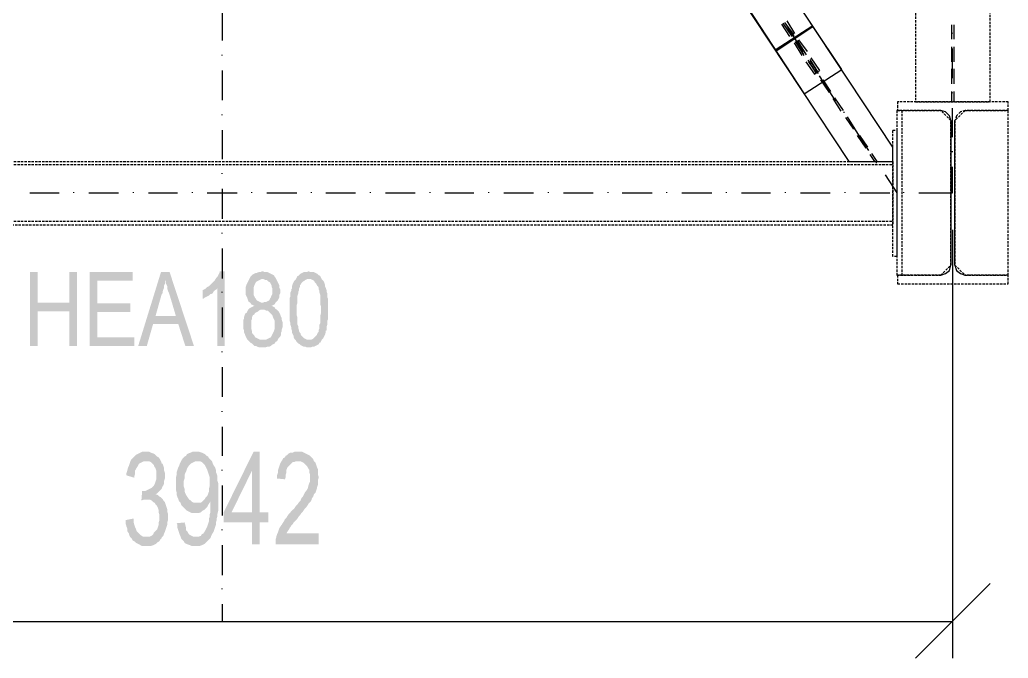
# Model space of a CAD drawing. Header units: metres. Extents: x 11 to 152679, y -40 to 137873.
# Drawn here: x 69976 to 72643, y 34102 to 35824 of the extents above; entities that cross this region are included whole.
import ezdxf

# ---------------------------------------------------------------- set-up
doc = ezdxf.new("R2010")
doc.units = ezdxf.units.M
doc.linetypes.add('HIDDEN', pattern=[9.525, 6.35, -3.175])
for name, color, linetype in [('CA3', 6, 'Continuous'), ('LAYER_1', 160, 'Continuous'), ('TR', 4, 'HIDDEN')]:
    doc.layers.add(name, color=color, linetype=linetype)

msp = doc.modelspace()

# ---------------------------------------------------------------- hatches: boundary and pattern name
at = {"layer": 'LAYER_1'}
for points in [[(70025.1077, 35143.0477), (70003.9204, 35143.0477), (70003.9204, 34944.0762), (70025.1077, 34944.0762), (70025.1077, 35037.2144), (70109.7537, 35037.2144), (70025.1077, 35060.5032)], [(70130.9411, 35143.0477), (70109.7537, 35143.0477), (70109.7537, 35060.5032), (70025.1077, 35060.5032), (70109.7537, 35037.2144), (70109.7537, 34944.0762), (70130.9411, 34944.0762)], [(70281.2161, 35143.0477), (70164.8064, 35143.0477), (70164.8064, 34944.0762), (70285.4536, 34944.0762), (70285.4536, 34967.3651), (70185.9592, 34967.3651), (70185.9592, 35035.0956), (70274.8772, 35035.0956), (70274.8772, 35058.3845), (70185.9592, 35058.3845), (70185.9592, 35119.7588), (70281.2161, 35119.7588)], [(70380.7105, 35143.0477), (70357.4216, 35143.0477), (70296.03, 34944.0762), (70319.3189, 34944.0762), (70336.2688, 35003.3491), (70403.9993, 35003.3491), (70342.6077, 35024.5192), (70359.5232, 35083.7748), (70361.6591, 35085.8936), (70361.6591, 35090.131), (70363.7606, 35096.4872), (70365.8966, 35100.7075), (70365.8966, 35107.0637), (70367.9981, 35111.3011), (70367.9981, 35117.6401), (70370.0996, 35121.8776)], [(70380.7105, 35143.0477), (70370.0996, 35121.8776), (70370.0996, 35113.4199), (70374.3371, 35104.9449), (70374.3371, 35098.606), (70376.473, 35092.2498), (70378.5401, 35088.0123), (70380.7105, 35081.6733), (70397.6259, 35024.5192), (70342.6077, 35024.5192), (70403.9993, 35003.3491), (70423.0163, 34944.0762), (70446.3051, 34944.0762)], [(70528.8496, 35145.1664), (70516.1716, 35145.1664), (70516.1716, 35143.0477), (70514.0357, 35138.8102), (70511.9342, 35134.59), (70509.8327, 35130.3525), (70505.5952, 35126.1151), (70503.4592, 35121.8776), (70499.2218, 35117.6401), (70497.1203, 35115.5386), (70492.8828, 35111.3011), (70490.7813, 35109.1824), (70486.5438, 35104.9449), (70482.3064, 35102.8262), (70509.8327, 35100.7075), (70509.8327, 34944.0762), (70528.8496, 34944.0762)], [(70632.5814, 35145.1664), (70630.4799, 35145.1664), (70626.2424, 35143.0477), (70622.005, 35143.0477), (70615.666, 35140.929), (70613.53, 35140.929), (70605.0551, 35136.6915), (70600.8521, 35132.4713), (70598.7161, 35130.3525), (70596.6146, 35126.1151), (70594.4787, 35121.8776), (70590.2067, 35113.4199), (70588.1397, 35109.1824), (70586.0037, 35102.8262), (70586.0037, 35081.6733), (70590.2067, 35073.1984), (70592.3772, 35066.8422), (70594.4787, 35062.6219), (70598.7161, 35060.5032), (70600.8521, 35056.2657), (70609.2926, 35052.0283), (70596.6146, 35045.6893), (70592.3772, 35041.4518), (70590.2067, 35037.2144), (70588.1397, 35032.9769), (70586.0037, 35032.9769), (70583.9022, 35028.7567), (70581.7663, 35022.4005), (70581.7663, 35018.163), (70579.6648, 35013.9255), (70579.6648, 34990.6539), (70581.7663, 34984.2977), (70581.7663, 34980.0602), (70583.9022, 34975.84), (70586.0037, 34969.4838), (70590.2067, 34961.0088), (70594.4787, 34956.7886), (70632.5814, 34961.0088), (70624.1065, 34961.0088), (70619.869, 34963.1276), (70615.666, 34965.2463), (70611.4285, 34967.3651), (70609.2926, 34971.6025), (70605.0551, 34975.84), (70602.9536, 34980.0602), (70602.9536, 34984.2977), (70600.8521, 34990.6539), (70600.8521, 35011.8068), (70602.9536, 35016.0442), (70602.9536, 35020.2817), (70605.0551, 35026.6379), (70609.2926, 35028.7567), (70611.4285, 35032.9769), (70619.869, 35037.2144), (70622.005, 35039.3331), (70626.2424, 35041.4518), (70670.6842, 35041.4518), (70666.4467, 35043.5706), (70664.3452, 35047.7908), (70655.8703, 35052.0283), (70664.3452, 35056.2657), (70666.4467, 35060.5032), (70628.344, 35060.5032), (70615.666, 35066.8422), (70613.53, 35071.0796), (70611.4285, 35073.1984), (70609.2926, 35077.4359), (70607.1911, 35081.6733), (70607.1911, 35100.7075), (70609.2926, 35107.0637), (70611.4285, 35111.3011), (70613.53, 35115.5386), (70615.666, 35117.6401), (70628.344, 35123.9963), (70668.5827, 35123.9963), (70666.4467, 35128.2338), (70664.3452, 35130.3525), (70662.2092, 35134.59), (70657.9718, 35136.6915), (70645.2938, 35143.0477), (70636.8189, 35143.0477)], [(70755.3646, 35145.1664), (70751.1272, 35143.0477), (70742.6522, 35143.0477), (70734.1773, 35138.8102), (70729.9398, 35134.59), (70727.8383, 35132.4713), (70725.7024, 35132.4713), (70723.6008, 35128.2338), (70721.4993, 35123.9963), (70761.7036, 35123.9963), (70770.1785, 35119.7588), (70772.28, 35115.5386), (70776.5175, 35111.3011), (70778.619, 35107.0637), (70780.755, 35104.9449), (70782.8565, 35100.7075), (70782.8565, 35096.4872), (70784.9924, 35092.2498), (70784.9924, 35088.0123), (70787.094, 35081.6733), (70787.094, 35056.2657), (70789.2299, 35049.9095), (70789.2299, 35032.9769), (70787.094, 35024.5192), (70787.094, 35005.4678), (70784.9924, 35001.2303), (70784.9924, 34990.6539), (70782.8565, 34986.4164), (70782.8565, 34982.179), (70780.755, 34980.0602), (70778.619, 34975.84), (70778.619, 34973.7213), (70774.416, 34969.4838), (70772.28, 34967.3651), (70768.0426, 34963.1276), (70763.8051, 34961.0088), (70755.3646, 34961.0088), (70721.4993, 34958.8901), (70723.6008, 34954.6699), (70727.8383, 34950.4324), (70732.0758, 34948.3137), (70734.1773, 34946.1949), (70738.4148, 34944.0762), (70742.6522, 34941.9575), (70746.8897, 34941.9575), (70751.1272, 34939.856), (70761.7036, 34939.856), (70765.9411, 34941.9575), (70770.1785, 34941.9575), (70774.416, 34944.0762), (70778.619, 34946.1949), (70782.8565, 34948.3137), (70784.9924, 34952.5511), (70787.094, 34952.5511), (70789.2299, 34956.7886), (70791.3314, 34961.0088), (70795.5689, 34965.2463), (70797.6704, 34969.4838), (70799.8064, 34973.7213), (70801.8734, 34980.0602), (70801.8734, 34984.2977), (70804.0438, 34986.4164), (70804.0438, 34994.8741), (70806.1453, 35001.2303), (70806.1453, 35011.8068), (70808.2813, 35016.0442), (70808.2813, 35071.0796), (70806.1453, 35075.3171), (70806.1453, 35085.8936), (70804.0438, 35090.131), (70804.0438, 35094.3685), (70801.8734, 35100.7075), (70799.8064, 35104.9449), (70799.8064, 35109.1824), (70797.6704, 35115.5386), (70795.5689, 35119.7588), (70791.3314, 35123.9963), (70789.2299, 35128.2338), (70787.094, 35132.4713), (70782.8565, 35134.59), (70778.619, 35138.8102), (70770.1785, 35143.0477), (70761.7036, 35143.0477)], [(70482.3064, 35102.8262), (70478.0689, 35098.606), (70469.594, 35094.3685), (70469.594, 35071.0796), (70471.7299, 35071.0796), (70473.8314, 35073.1984), (70486.5438, 35079.5546), (70490.7813, 35083.7748), (70492.8828, 35083.7748), (70497.1203, 35085.8936), (70499.2218, 35090.131), (70503.4592, 35094.3685), (70507.6967, 35096.4872), (70509.8327, 35100.7075)], [(70668.5827, 35123.9963), (70632.5814, 35123.9963), (70634.6829, 35123.9963), (70638.9204, 35121.8776), (70643.1234, 35121.8776), (70647.3953, 35117.6401), (70651.6328, 35115.5386), (70653.7688, 35111.3011), (70655.8703, 35107.0637), (70655.8703, 35102.8262), (70657.9718, 35098.606), (70657.9718, 35083.7748), (70655.8703, 35079.5546), (70653.7688, 35075.3171), (70651.6328, 35071.0796), (70649.5313, 35066.8422), (70641.0564, 35062.6219), (70636.8189, 35062.6219), (70632.5814, 35060.5032), (70666.4467, 35060.5032), (70670.6842, 35064.7234), (70672.7857, 35066.8422), (70674.9216, 35071.0796), (70677.0232, 35075.3171), (70677.0232, 35081.6733), (70679.1591, 35085.8936), (70679.1591, 35096.4872), (70677.0232, 35100.7075), (70677.0232, 35107.0637), (70674.9216, 35111.3011), (70672.7857, 35115.5386), (70670.6842, 35119.7588)], [(70721.4993, 35123.9963), (70717.2619, 35119.7588), (70715.1259, 35115.5386), (70713.0244, 35111.3011), (70710.8884, 35104.9449), (70710.8884, 35098.606), (70708.7869, 35096.4872), (70708.7869, 35092.2498), (70706.6854, 35088.0123), (70706.6854, 35077.4359), (70704.5495, 35073.1984), (70704.5495, 35011.8068), (70706.6854, 35005.4678), (70706.6854, 35001.2303), (70708.7869, 34994.8741), (70708.7869, 34990.6539), (70710.8884, 34984.2977), (70710.8884, 34980.0602), (70713.0244, 34975.84), (70715.1259, 34971.6025), (70715.1259, 34967.3651), (70717.2619, 34963.1276), (70719.3634, 34961.0088), (70721.4993, 34958.8901), (70755.3646, 34961.0088), (70751.1272, 34961.0088), (70746.8897, 34963.1276), (70742.6522, 34965.2463), (70740.5163, 34967.3651), (70736.3132, 34971.6025), (70734.1773, 34975.84), (70734.1773, 34977.9415), (70732.0758, 34980.0602), (70729.9398, 34984.2977), (70729.9398, 34986.4164), (70727.8383, 34992.7726), (70727.8383, 34996.9929), (70725.7024, 35001.2303), (70725.7024, 35020.2817), (70723.6008, 35026.6379), (70723.6008, 35054.147), (70725.7024, 35060.5032), (70725.7024, 35079.5546), (70727.8383, 35085.8936), (70727.8383, 35090.131), (70729.9398, 35094.3685), (70729.9398, 35098.606), (70732.0758, 35102.8262), (70732.0758, 35107.0637), (70734.1773, 35109.1824), (70736.3132, 35113.4199), (70740.5163, 35117.6401), (70744.7537, 35119.7588), (70746.8897, 35121.8776), (70751.1272, 35123.9963), (70755.3646, 35123.9963)], [(70670.6842, 35041.4518), (70632.5814, 35041.4518), (70636.8189, 35041.4518), (70641.0564, 35039.3331), (70645.2938, 35039.3331), (70649.5313, 35035.0956), (70651.6328, 35032.9769), (70655.8703, 35028.7567), (70657.9718, 35026.6379), (70660.1077, 35020.2817), (70662.2092, 35016.0442), (70664.3452, 35011.8068), (70664.3452, 34990.6539), (70662.2092, 34984.2977), (70660.1077, 34980.0602), (70657.9718, 34975.84), (70655.8703, 34971.6025), (70653.7688, 34967.3651), (70649.5313, 34965.2463), (70645.2938, 34963.1276), (70641.0564, 34961.0088), (70632.5814, 34961.0088), (70594.4787, 34956.7886), (70598.7161, 34952.5511), (70602.9536, 34950.4324), (70607.1911, 34946.1949), (70609.2926, 34944.0762), (70613.53, 34944.0762), (70617.7675, 34941.9575), (70622.005, 34939.856), (70638.9204, 34939.856), (70645.2938, 34941.9575), (70649.5313, 34941.9575), (70653.7688, 34944.0762), (70655.8703, 34946.1949), (70664.3452, 34950.4324), (70666.4467, 34954.6699), (70670.6842, 34956.7886), (70672.7857, 34961.0088), (70674.9216, 34965.2463), (70679.1591, 34969.4838), (70681.2606, 34973.7213), (70681.2606, 34980.0602), (70683.3966, 34984.2977), (70683.3966, 34988.5352), (70685.4981, 34994.8741), (70685.4981, 35007.5865), (70683.3966, 35013.9255), (70683.3966, 35018.163), (70681.2606, 35022.4005), (70679.1591, 35028.7567), (70677.0232, 35032.9769), (70674.9216, 35037.2144)], [(70317.1829, 34658.34), (70306.6065, 34658.34), (70302.369, 34656.2213), (70298.166, 34654.1025), (70293.9285, 34651.9838), (70289.6911, 34649.8651), (70276.9787, 34637.1699), (70317.1829, 34632.9324), (70325.6234, 34632.9324), (70329.8953, 34630.8137), (70338.3703, 34622.356), (70338.3703, 34620.2372), (70342.6077, 34613.881), (70344.7092, 34607.5248), (70344.7092, 34584.2532), (70342.6077, 34577.897), (70340.4718, 34571.5408), (70338.3703, 34567.3206), (70334.1328, 34563.0831), (70332.0313, 34560.9644), (70327.7938, 34558.8456), (70323.5564, 34556.7269), (70319.3189, 34554.6082), (70315.0814, 34552.5067), (70308.7424, 34552.5067), (70351.0827, 34550.3879), (70359.5232, 34558.8456), (70361.6591, 34565.2018), (70363.7606, 34567.3206), (70365.8966, 34573.6595), (70365.8966, 34580.0157), (70367.9981, 34586.3719), (70367.9981, 34601.1859), (70365.8966, 34607.5248), (70365.8966, 34613.881), (70363.7606, 34620.2372), (70361.6591, 34626.5762), (70359.5232, 34626.5762), (70357.4216, 34632.9324), (70355.2857, 34637.1699), (70351.0827, 34643.5088), (70346.8452, 34645.6276), (70342.6077, 34649.8651), (70340.4718, 34651.9838), (70336.2688, 34654.1025), (70329.8953, 34656.2213), (70325.6234, 34658.34), (70321.4204, 34658.34)], [(70452.6785, 34658.34), (70442.1021, 34658.34), (70437.8646, 34656.2213), (70431.4567, 34654.1025), (70427.2537, 34651.9838), (70425.1522, 34647.7463), (70420.9148, 34645.6276), (70416.6773, 34641.3901), (70412.4398, 34635.0511), (70454.78, 34632.9324), (70463.255, 34632.9324), (70467.4924, 34630.8137), (70471.7299, 34626.5762), (70475.9329, 34622.356), (70480.1704, 34613.881), (70482.3064, 34609.6436), (70484.3734, 34603.3046), (70486.5438, 34596.9484), (70488.6453, 34590.5922), (70488.6453, 34565.2018), (70486.5438, 34556.7269), (70486.5438, 34550.3879), (70484.3734, 34544.0317), (70482.3064, 34539.7942), (70478.0689, 34535.5568), (70475.9329, 34531.3365), (70471.7299, 34527.0991), (70490.7813, 34524.9803), (70490.7813, 34495.3525), (70488.6453, 34488.9963), (70488.6453, 34482.6401), (70486.5438, 34478.4199), (70486.5438, 34469.9449), (70484.3734, 34463.606), (70482.3064, 34457.2498), (70480.1704, 34453.0123), (70475.9329, 34444.5546), (70471.7299, 34438.1984), (70467.4924, 34436.0796), (70465.3565, 34431.8422), (70459.0175, 34429.7234), (70450.5426, 34429.7234), (70490.7813, 34425.5032), (70492.8828, 34431.8422), (70495.0188, 34436.0796), (70499.2218, 34442.4359), (70501.3577, 34448.7748), (70503.4592, 34455.131), (70505.5952, 34461.4872), (70505.5952, 34467.8262), (70507.6967, 34474.1824), (70507.6967, 34478.4199), (70509.8327, 34484.7588), (70509.8327, 34491.1151), (70511.9342, 34499.59), (70511.9342, 34573.6595), (70509.8327, 34580.0157), (70509.8327, 34592.7109), (70507.6967, 34599.0671), (70505.5952, 34603.3046), (70505.5952, 34609.6436), (70503.4592, 34615.9998), (70499.2218, 34622.356), (70497.1203, 34626.5762), (70495.0188, 34632.9324), (70486.5438, 34641.3901), (70484.3734, 34645.6276), (70480.1704, 34647.7463), (70475.9329, 34651.9838), (70471.7299, 34654.1025), (70467.4924, 34656.2213), (70461.119, 34658.34), (70456.916, 34658.34)], [(70624.1065, 34658.34), (70607.1911, 34658.34), (70526.7481, 34495.3525), (70526.7481, 34467.8262), (70602.9536, 34467.8262), (70602.9536, 34408.5706), (70624.1065, 34408.5706), (70624.1065, 34467.8262), (70647.3953, 34467.8262), (70647.3953, 34495.3525), (70547.9354, 34495.3525), (70602.9536, 34607.5248)], [(70624.1065, 34658.34), (70602.9536, 34607.5248), (70602.9536, 34495.3525), (70547.9354, 34495.3525), (70624.1065, 34495.3525)], [(70727.8383, 34658.34), (70717.2619, 34658.34), (70713.0244, 34656.2213), (70706.6854, 34656.2213), (70702.448, 34654.1025), (70698.2105, 34649.8651), (70693.973, 34647.7463), (70691.8371, 34643.5088), (70687.5996, 34641.3901), (70685.4981, 34637.1699), (70681.2606, 34630.8137), (70679.1591, 34626.5762), (70677.0232, 34620.2372), (70674.9216, 34613.881), (70672.7857, 34607.5248), (70672.7857, 34601.1859), (70670.6842, 34594.8296), (70670.6842, 34586.3719), (70691.8371, 34584.2532), (70693.973, 34590.5922), (70693.973, 34596.9484), (70696.0401, 34603.3046), (70696.0401, 34609.6436), (70698.2105, 34615.9998), (70713.0244, 34630.8137), (70717.2619, 34630.8137), (70721.4993, 34632.9324), (70770.1785, 34632.9324), (70768.0426, 34639.2886), (70759.6021, 34647.7463), (70755.3646, 34649.8651), (70751.1272, 34651.9838), (70746.8897, 34654.1025), (70742.6522, 34656.2213), (70738.4148, 34658.34), (70732.0758, 34658.34)], [(70276.9787, 34637.1699), (70274.8772, 34632.9324), (70272.7067, 34626.5762), (70270.6397, 34620.2372), (70268.5037, 34615.9998), (70266.4022, 34607.5248), (70264.2663, 34601.1859), (70264.2663, 34594.8296), (70285.4536, 34588.4734), (70285.4536, 34592.7109), (70287.5551, 34599.0671), (70287.5551, 34607.5248), (70289.6911, 34611.7623), (70293.9285, 34618.1185), (70296.03, 34622.356), (70298.166, 34626.5762), (70302.369, 34628.6949), (70310.844, 34632.9324), (70317.1829, 34632.9324)], [(70412.4398, 34635.0511), (70410.3383, 34630.8137), (70408.2024, 34626.5762), (70406.1008, 34620.2372), (70403.9993, 34615.9998), (70401.8634, 34609.6436), (70399.7619, 34603.3046), (70399.7619, 34596.9484), (70397.6259, 34588.4734), (70397.6259, 34556.7269), (70399.7619, 34548.2692), (70399.7619, 34541.913), (70401.8634, 34535.5568), (70403.9993, 34531.3365), (70406.1008, 34524.9803), (70410.3383, 34520.7429), (70412.4398, 34514.4039), (70454.78, 34520.7429), (70446.3051, 34520.7429), (70442.1021, 34522.8616), (70437.8646, 34527.0991), (70433.6272, 34529.2178), (70429.3897, 34535.5568), (70425.1522, 34541.913), (70423.0163, 34546.1505), (70420.9148, 34552.5067), (70420.9148, 34558.8456), (70418.8132, 34565.2018), (70418.8132, 34580.0157), (70420.9148, 34586.3719), (70420.9148, 34594.8296), (70423.0163, 34601.1859), (70425.1522, 34605.4233), (70427.2537, 34611.7623), (70429.3897, 34615.9998), (70433.6272, 34622.356), (70437.8646, 34626.5762), (70442.1021, 34628.6949), (70450.5426, 34632.9324), (70454.78, 34632.9324)], [(70770.1785, 34632.9324), (70727.8383, 34632.9324), (70734.1773, 34632.9324), (70742.6522, 34628.6949), (70751.1272, 34620.2372), (70753.2287, 34615.9998), (70757.4661, 34609.6436), (70757.4661, 34603.3046), (70759.6021, 34596.9484), (70759.6021, 34577.897), (70757.4661, 34573.6595), (70755.3646, 34567.3206), (70753.2287, 34558.8456), (70748.9567, 34552.5067), (70746.8897, 34550.3879), (70744.7537, 34546.1505), (70740.5163, 34537.6755), (70736.3132, 34533.4553), (70734.1773, 34527.0991), (70729.9398, 34522.8616), (70725.7024, 34516.5226), (70721.4993, 34512.2852), (70717.2619, 34505.929), (70710.8884, 34499.59), (70702.448, 34491.1151), (70698.2105, 34484.7588), (70696.0401, 34480.5386), (70691.8371, 34476.3011), (70689.7356, 34472.0637), (70685.4981, 34465.7075), (70683.3966, 34461.4872), (70681.2606, 34459.3685), (70677.0232, 34453.0123), (70674.9216, 34446.6733), (70672.7857, 34440.3171), (70670.6842, 34436.0796), (70668.5827, 34429.7234), (70668.5827, 34427.6219), (70666.4467, 34421.2657), (70666.4467, 34408.5706), (70782.8565, 34408.5706), (70782.8565, 34438.1984), (70696.0401, 34438.1984), (70698.2105, 34442.4359), (70702.448, 34448.7748), (70704.5495, 34453.0123), (70706.6854, 34455.131), (70708.7869, 34459.3685), (70713.0244, 34463.606), (70715.1259, 34467.8262), (70725.7024, 34478.4199), (70729.9398, 34484.7588), (70732.0758, 34486.8776), (70736.3132, 34493.2338), (70740.5163, 34497.4713), (70744.7537, 34503.8102), (70748.9567, 34508.0477), (70753.2287, 34514.4039), (70755.3646, 34518.6241), (70761.7036, 34524.9803), (70763.8051, 34529.2178), (70763.8051, 34531.3365), (70768.0426, 34537.6755), (70770.1785, 34544.0317), (70774.416, 34548.2692), (70776.5175, 34554.6082), (70778.619, 34560.9644), (70778.619, 34563.0831), (70780.755, 34569.4393), (70780.755, 34582.1345), (70782.8565, 34588.4734), (70782.8565, 34590.5922), (70780.755, 34596.9484), (70780.755, 34611.7623), (70778.619, 34615.9998), (70776.5175, 34622.356), (70774.416, 34628.6949)], [(70306.6065, 34552.5067), (70304.505, 34527.0991), (70310.844, 34529.2178), (70319.3189, 34529.2178), (70361.6591, 34531.3365), (70357.4216, 34535.5568), (70353.1842, 34537.6755), (70348.9467, 34541.913), (70342.6077, 34544.0317), (70346.8452, 34546.1505), (70351.0827, 34550.3879), (70308.7424, 34552.5067)], [(70361.6591, 34531.3365), (70319.3189, 34529.2178), (70327.7938, 34529.2178), (70332.0313, 34527.0991), (70336.2688, 34522.8616), (70340.4718, 34520.7429), (70342.6077, 34516.5226), (70346.8452, 34512.2852), (70348.9467, 34508.0477), (70351.0827, 34501.6915), (70351.0827, 34495.3525), (70353.1842, 34488.9963), (70353.1842, 34474.1824), (70351.0827, 34467.8262), (70351.0827, 34461.4872), (70348.9467, 34455.131), (70346.8452, 34448.7748), (70338.3703, 34440.3171), (70336.2688, 34436.0796), (70332.0313, 34431.8422), (70327.7938, 34429.7234), (70317.1829, 34429.7234), (70274.8772, 34427.6219), (70279.1146, 34423.3845), (70281.2161, 34419.147), (70285.4536, 34417.0283), (70289.6911, 34412.7908), (70293.9285, 34410.6893), (70298.166, 34408.5706), (70302.369, 34406.4518), (70306.6065, 34404.3331), (70329.8953, 34404.3331), (70336.2688, 34406.4518), (70340.4718, 34408.5706), (70344.7092, 34410.6893), (70348.9467, 34414.9095), (70353.1842, 34417.0283), (70355.2857, 34421.2657), (70359.5232, 34425.5032), (70359.5232, 34427.6219), (70363.7606, 34431.8422), (70365.8966, 34438.1984), (70367.9981, 34442.4359), (70370.0996, 34448.7748), (70372.2356, 34455.131), (70374.3371, 34461.4872), (70374.3371, 34467.8262), (70376.473, 34474.1824), (70376.473, 34491.1151), (70374.3371, 34497.4713), (70374.3371, 34503.8102), (70372.2356, 34510.1664), (70370.0996, 34516.5226), (70367.9981, 34522.8616), (70363.7606, 34527.0991)], [(70471.7299, 34527.0991), (70467.4924, 34522.8616), (70463.255, 34520.7429), (70454.78, 34520.7429), (70412.4398, 34514.4039), (70414.5758, 34512.2852), (70418.8132, 34508.0477), (70423.0163, 34503.8102), (70427.2537, 34499.59), (70431.4567, 34497.4713), (70435.7287, 34495.3525), (70439.9661, 34493.2338), (70459.0175, 34493.2338), (70465.3565, 34495.3525), (70469.594, 34499.59), (70473.8314, 34501.6915), (70482.3064, 34510.1664), (70484.3734, 34514.4039), (70488.6453, 34520.7429), (70490.7813, 34524.9803)], [(70283.3521, 34478.4199), (70262.1648, 34474.1824), (70262.1648, 34463.606), (70264.2663, 34457.2498), (70266.4022, 34450.8936), (70266.4022, 34444.5546), (70270.6397, 34438.1984), (70272.7067, 34431.8422), (70274.8772, 34427.6219), (70317.1829, 34429.7234), (70308.7424, 34429.7234), (70302.369, 34433.9609), (70300.2675, 34436.0796), (70291.7926, 34444.5546), (70289.6911, 34450.8936), (70287.5551, 34455.131), (70285.4536, 34461.4872), (70283.3521, 34469.9449)], [(70420.9148, 34467.8262), (70399.7619, 34465.7075), (70401.8634, 34461.4872), (70401.8634, 34453.0123), (70403.9993, 34446.6733), (70406.1008, 34440.3171), (70408.2024, 34433.9609), (70410.3383, 34429.7234), (70412.4398, 34423.3845), (70418.8132, 34417.0283), (70420.9148, 34412.7908), (70425.1522, 34410.6893), (70429.3897, 34408.5706), (70435.7287, 34406.4518), (70439.9661, 34404.3331), (70461.119, 34404.3331), (70467.4924, 34406.4518), (70471.7299, 34408.5706), (70475.9329, 34410.6893), (70480.1704, 34414.9095), (70484.3734, 34419.147), (70490.7813, 34425.5032), (70450.5426, 34429.7234), (70444.2036, 34429.7234), (70439.9661, 34431.8422), (70435.7287, 34433.9609), (70431.4567, 34438.1984), (70429.3897, 34442.4359), (70425.1522, 34446.6733), (70425.1522, 34453.0123), (70423.0163, 34461.4872)]]:
    msp.add_hatch(color=7, dxfattribs=at).paths.add_polyline_path(points, is_closed=False)

# ---------------------------------------------------------------- linework, layer by layer
at = {"layer": 'CA3'}
msp.add_lwpolyline([(70541.562, 37966.6824), (72213.7424, 35441.4963), (72332.2537, 35441.4963), (72332.2537, 35479.5991), (70643.1234, 38032.2942)], close=True, dxfattribs=at)
at = {"layer": 'LAYER_1', "color": 7}
for p, q in [((70522.5106, 35847.897), (70522.5106, 35767.4713)), ((72067.6704, 35786.5226), (72046.5175, 35820.3879)), ((72014.7537, 35742.0637), (72116.3496, 35807.6755)), ((72016.8897, 35739.9449), (72116.3496, 35805.5568)), ((72031.7036, 35811.913), (72052.8565, 35778.0477)), ((72059.2299, 35780.1664), (72035.9411, 35814.0317)), ((72061.3314, 35778.0477), (72038.0426, 35811.913)), ((72040.1785, 35816.1505), (72063.4329, 35784.4039)), ((72065.5689, 35780.1664), (72044.416, 35811.913)), ((72046.5175, 35805.5568), (72088.8577, 35737.8262)), ((72491.0037, 35771.6915), (72491.0037, 35809.7942)), ((72497.3772, 35771.6915), (72497.3772, 35809.7942)), ((72090.9592, 35731.4872), (72069.8064, 35765.3525)), ((72074.0438, 35767.4713), (72095.1967, 35733.606)), ((72101.5357, 35737.8262), (72078.2813, 35769.59)), ((72493.1397, 35786.5226), (72493.1397, 35788.6241)), ((72065.5689, 35761.1151), (72086.7218, 35727.2498)), ((72093.0952, 35727.2498), (72071.8734, 35761.1151)), ((72099.4342, 35729.3685), (72076.1453, 35763.2338)), ((72491.0037, 35710.3171), (72491.0037, 35750.5386)), ((72493.1397, 35665.8582), (72493.1397, 35746.3011)), ((72497.3772, 35710.3171), (72497.3772, 35750.5386)), ((70522.5106, 35727.2498), (70522.5106, 35729.3685)), ((72131.198, 35678.5706), (72110.0106, 35712.4359)), ((70522.5106, 35687.0283), (70522.5106, 35606.6025)), ((72126.9605, 35678.5706), (72105.7732, 35710.3171)), ((72112.1466, 35706.0796), (72112.1466, 35708.1984)), ((72491.0037, 35651.0442), (72491.0037, 35691.2657)), ((72497.3772, 35651.0442), (72497.3772, 35691.2657)), ((72133.2995, 35672.2144), (72177.7067, 35604.4838)), ((72160.8258, 35627.7726), (72137.5369, 35661.6379)), ((72165.0632, 35629.8741), (72143.8759, 35661.6379)), ((72192.5551, 35576.9575), (72171.4022, 35610.84)), ((72198.9285, 35579.0762), (72175.6397, 35612.9415)), ((72491.0037, 35602.3651), (72491.0037, 35629.8741)), ((72493.1397, 35625.6539), (72493.1397, 35627.7726)), ((72497.3772, 35602.3651), (72497.3772, 35629.8741)), ((72493.1397, 35507.1082), (72493.1397, 35585.4324)), ((70522.5106, 35566.381), (70522.5106, 35568.4998)), ((72201.03, 35572.7372), (72201.03, 35574.856)), ((72226.4204, 35528.2783), (72205.2675, 35560.0248)), ((72230.6234, 35528.2783), (72209.505, 35562.1436)), ((72488.9022, 35551.5671), (72488.9022, 35162.0991)), ((72499.4787, 35162.0991), (72499.4787, 35551.5671)), ((70522.5106, 35526.1595), (70522.5106, 35447.8525)), ((72222.1829, 35538.8719), (72266.6591, 35471.1241)), ((72260.2857, 35477.4803), (72237.0313, 35511.3456)), ((72264.5232, 35479.5991), (72243.3703, 35511.3456)), ((72283.5401, 35441.4963), (72270.8966, 35460.5477)), ((72289.948, 35441.4963), (72275.0996, 35462.6664)), ((72493.1397, 35466.9039), (72493.1397, 35469.0226)), ((72287.812, 35437.2588), (72287.812, 35439.3776)), ((72493.1397, 35356.8331), (72493.1397, 35426.6824)), ((70522.5106, 35407.631), (70522.5106, 35409.7498)), ((72311.1008, 35405.5123), (72342.8646, 35356.8331)), ((70522.5106, 35367.4095), (70522.5106, 35286.9838)), ((70003.9204, 35356.8331), (70082.2619, 35356.8331)), ((70122.4661, 35356.8331), (70122.4661, 35358.9518)), ((70162.6704, 35356.8331), (70243.1134, 35356.8331)), ((70283.3521, 35356.8331), (70283.3521, 35358.9518)), ((70323.5564, 35356.8331), (70401.8634, 35356.8331)), ((70442.1021, 35356.8331), (70442.1021, 35358.9518)), ((70482.3064, 35356.8331), (70562.7493, 35356.8331)), ((70602.9536, 35356.8331), (70602.9536, 35358.9518)), ((70643.1234, 35356.8331), (70723.6008, 35356.8331)), ((70763.8051, 35356.8331), (70763.8051, 35358.9518)), ((70801.8734, 35356.8331), (70882.3508, 35356.8331)), ((70922.5551, 35356.8331), (70922.5551, 35358.9518)), ((70962.7938, 35356.8331), (71043.2024, 35356.8331)), ((71083.4411, 35356.8331), (71083.4411, 35358.9518)), ((71123.6453, 35356.8331), (71201.9524, 35356.8331)), ((71242.1911, 35356.8331), (71242.1911, 35358.9518)), ((71282.3953, 35356.8331), (71362.8383, 35356.8331)), ((71403.0426, 35356.8331), (71403.0426, 35358.9518)), ((71443.2813, 35356.8331), (71523.6898, 35356.8331)), ((71563.9285, 35356.8331), (71563.9285, 35358.9518)), ((71602.0313, 35356.8331), (71682.4398, 35356.8331)), ((71722.6785, 35356.8331), (71722.6785, 35358.9518)), ((71762.8828, 35356.8331), (71843.3258, 35356.8331)), ((71883.53, 35356.8331), (71883.53, 35358.9518)), ((71923.7688, 35356.8331), (72002.0758, 35356.8331)), ((72042.28, 35356.8331), (72042.28, 35358.9518)), ((72082.5188, 35356.8331), (72162.9273, 35356.8331)), ((72203.166, 35356.8331), (72203.166, 35358.9518)), ((72243.3703, 35356.8331), (72323.8132, 35356.8331)), ((72402.1203, 35356.8331), (72493.1397, 35356.8331)), ((70522.5106, 35246.7623), (70522.5106, 35248.881)), ((72493.1397, 35257.356), (72493.1397, 34101.647)), ((70522.5106, 35206.5408), (70522.5106, 35126.1151)), ((70522.5106, 35088.0123), (70522.5106, 35090.131)), ((70522.5106, 35047.7908), (70522.5106, 34967.3651)), ((70522.5106, 34927.1436), (70522.5106, 34929.2623)), ((70522.5106, 34886.9393), (70522.5106, 34806.4963)), ((70522.5106, 34766.2748), (70522.5106, 34768.3936)), ((70522.5106, 34726.0706), (70522.5106, 34647.7463)), ((70522.5106, 34607.5248), (70522.5106, 34609.6436)), ((70522.5106, 34567.3206), (70522.5106, 34486.8776)), ((70522.5106, 34446.6733), (70522.5106, 34448.7748)), ((70522.5106, 34406.4518), (70522.5106, 34326.0088)), ((72393.6453, 34101.647), (72594.7356, 34302.7372)), ((70522.5106, 34287.9233), (70522.5106, 34290.0248)), ((70522.5106, 34247.7018), (70522.5106, 34201.1241)), ((68551.916, 34201.1241), (72493.1397, 34201.1241))]:
    msp.add_line(p, q, dxfattribs=at)
msp.add_lwpolyline([(72038.0426, 35924.1025), (71938.5827, 35858.4734), (72093.0952, 35623.5352), (72194.6911, 35689.147)], close=True, dxfattribs=at)
for points in [[(72097.3327, 35710.3171), (72120.5871, 35676.4518), (72124.7901, 35680.6893), (72103.6716, 35714.5546)], [(72107.9091, 35716.6733), (72129.062, 35682.7908), (72135.4354, 35687.0283), (72112.1466, 35720.8936)], [(72488.9022, 35551.5671), (72484.6648, 35564.2623), (72474.0883, 35574.856), (72461.3759, 35579.0762)], [(72461.3759, 35134.59), (72474.0883, 35138.8102), (72484.6648, 35147.2852), (72488.9022, 35162.0991)], [(72499.4787, 35162.0991), (72503.7161, 35147.2852), (72514.2926, 35138.8102), (72527.005, 35134.59)]]:
    msp.add_lwpolyline(points, dxfattribs=at)
at = {"layer": 'TR'}
for p, q in [((72344.9661, 35579.0762), (72461.3759, 35579.0762)), ((72357.6785, 35134.59), (72357.6785, 35579.0762)), ((68712.7675, 35433.0386), (72332.2537, 35433.0386)), ((72361.916, 35356.8331), (72361.916, 35358.9518)), ((68712.7675, 35280.6276), (72332.2537, 35280.6276))]:
    msp.add_line(p, q, dxfattribs=at)
for points in [[(72594.7356, 35602.3651), (72594.7356, 38260.8936), (72393.6453, 38260.8936), (72393.6453, 35602.3651)], [(72488.9022, 35162.0991), (72488.9022, 35551.5671), (72461.3759, 35579.0762), (72342.8646, 35579.0762), (72342.8646, 35134.59), (72461.3759, 35134.59)], [(72643.4148, 35579.0762), (72527.005, 35579.0762), (72499.4787, 35551.5671), (72499.4787, 35162.0991), (72527.005, 35134.59), (72643.4148, 35134.59)], [(72342.8646, 35526.1595), (72342.8646, 35185.3879), (72332.2882, 35185.3879), (72332.2882, 35526.1595)], [(68712.7675, 35270.0511), (68712.7675, 35441.4963), (72332.2537, 35441.4963), (72332.2537, 35270.0511)]]:
    msp.add_lwpolyline(points, close=True, dxfattribs=at)
for points in [[(72527.005, 35579.0762), (72643.4148, 35579.0762), (72643.4148, 35602.3651), (72344.9661, 35602.3651), (72344.9661, 35579.0762)], [(72527.005, 35579.0762), (72514.2926, 35574.856), (72503.7161, 35564.2623), (72499.4787, 35551.5671)], [(72461.3759, 35134.59), (72344.9661, 35134.59), (72344.9661, 35111.3011), (72643.4148, 35111.3011), (72643.4148, 35134.59), (72527.005, 35134.59)]]:
    msp.add_lwpolyline(points, dxfattribs=at)

doc.saveas('drawing.dxf')
